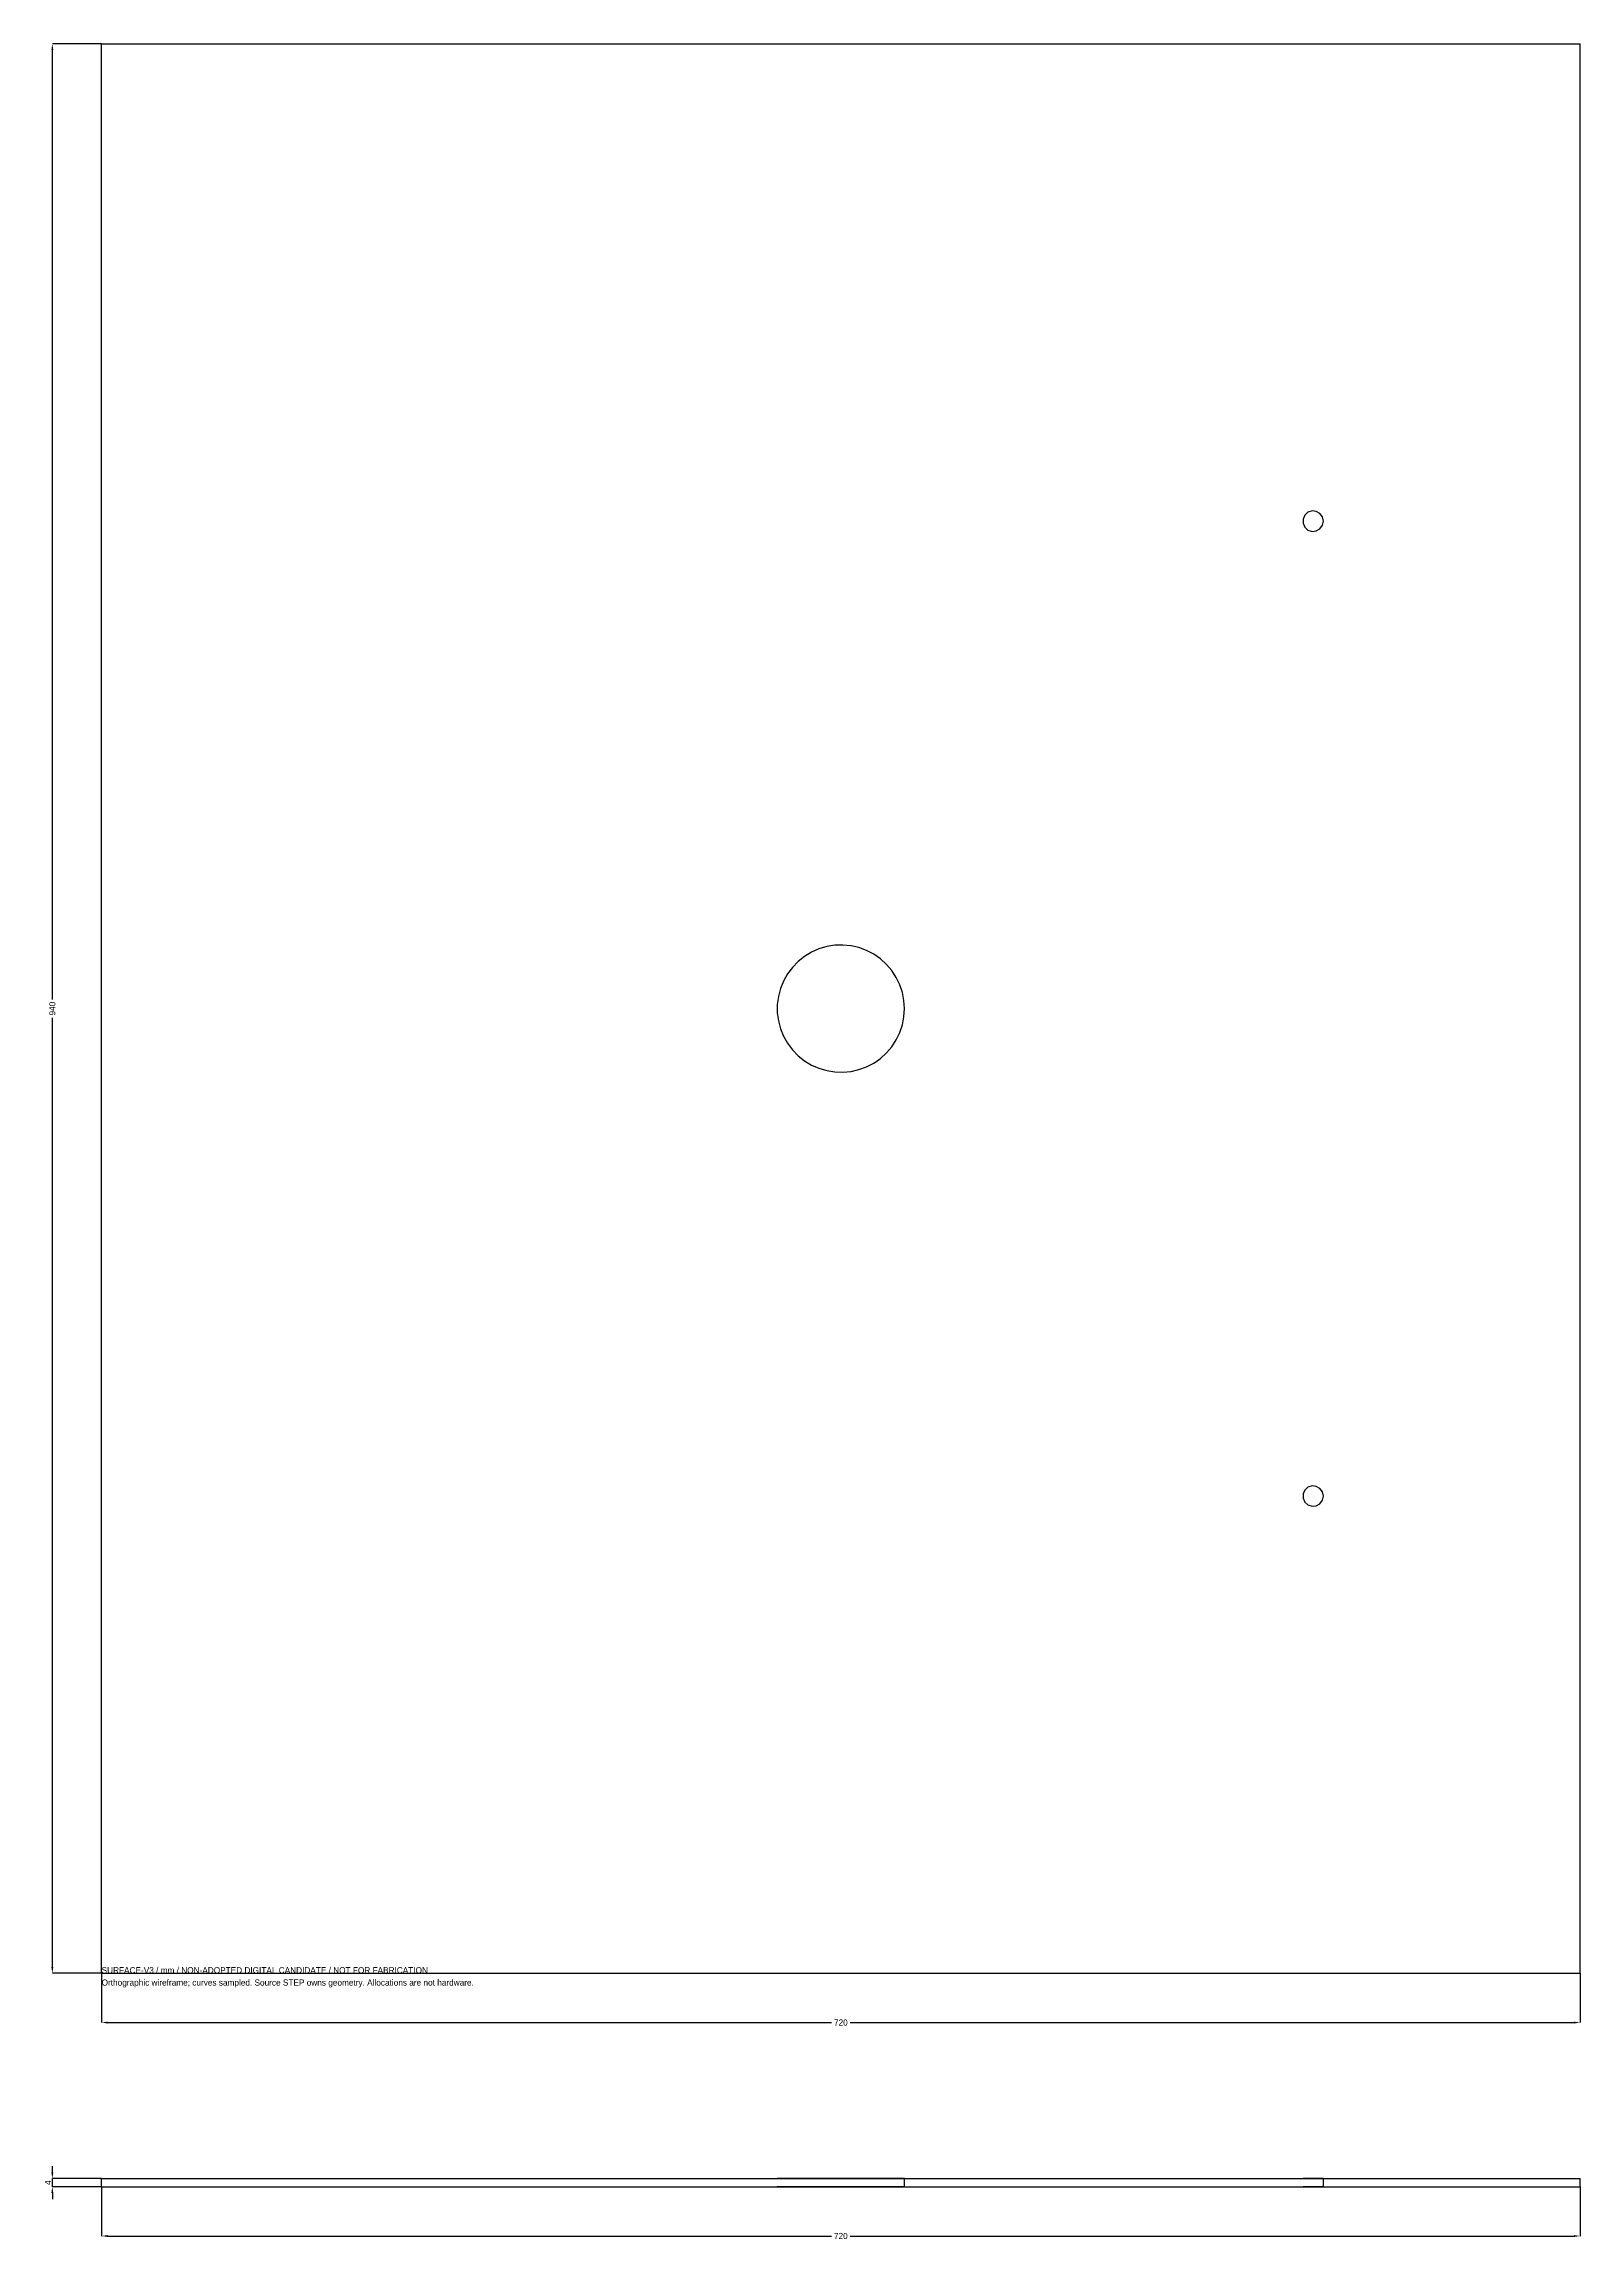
# Model space of a CAD drawing. Header units: millimetres. Extents: x -28 to 1760, y -130 to 940.
# Drawn here: x -28 to 720, y -130 to 940 of the extents above; entities that cross this region are included whole.
import ezdxf

# ---------------------------------------------------------------- set-up
doc = ezdxf.new("R2010")
doc.units = ezdxf.units.MM
for name, color, linetype in [('DIMENSIONS', 7, 'Continuous'), ('NOTES', 7, 'Continuous'), ('XY', 7, 'Continuous'), ('XZ', 7, 'Continuous')]:
    doc.layers.add(name, color=color, linetype=linetype)
doc.dimstyles.get("Standard").update_dxf_attribs({"dimtxt": 2.5, "dimasz": 2.5, "dimexe": 1.25, "dimexo": 0.625, "dimtad": 1, "dimcen": 2.5, "dimazin": 3, "dimtfac": 1, "dimtmove": 0, "dimatfit": 3})

# ---------------------------------------------------------------- blocks, each defined once
blk = doc.blocks.new('_CLOSEDFILLED')
at = {"color": 0, "linetype": 'BYBLOCK'}
blk.add_solid([(-1, 0.16), (0, 0), (-1, -0.16)], dxfattribs=at)
blk = doc.blocks.new('*D1')
for p, q in [((0, 0), (0, -24)), ((720, 0), (720, -24)), ((3, -24), (355.5, -24)), ((364.5, -24), (717, -24))]:
    blk.add_line(p, q)
at = {"layer": 'Defpoints'}
for p in [(0, 0), (720, 0), (0, -24)]:
    blk.add_point(p, dxfattribs=at)
at = {"layer": 'DIMENSIONS', "xscale": 3, "yscale": 3, "rotation": 180}
blk.add_blockref('_CLOSEDFILLED', (0, -24), dxfattribs=at)
at = {"layer": 'DIMENSIONS', "xscale": 3, "yscale": 3}
blk.add_blockref('_CLOSEDFILLED', (720, -24), dxfattribs=at)
at = {"layer": 'DIMENSIONS', "insert": (360, -24), "char_height": 3, "attachment_point": 5}
blk.add_mtext('720', dxfattribs=at)
blk = doc.blocks.new('*D2')
for p, q in [((0, 940), (-24, 940)), ((-24, 474.5), (-24, 937)), ((-24, 3), (-24, 465.5)), ((0, 0), (-24, 0))]:
    blk.add_line(p, q)
at = {"layer": 'Defpoints'}
for p in [(0, 940), (-24, 0), (0, 0)]:
    blk.add_point(p, dxfattribs=at)
at = {"layer": 'DIMENSIONS', "xscale": 3, "yscale": 3}
for p, rotation in [((-24, 940), 90), ((-24, 0), 270)]:
    blk.add_blockref('_CLOSEDFILLED', p, dxfattribs=dict(at, rotation=rotation))
at = {"layer": 'DIMENSIONS', "insert": (-24, 470), "char_height": 3, "attachment_point": 5, "rotation": 90}
blk.add_mtext('940', dxfattribs=at)
blk = doc.blocks.new('*D3')
for p, q in [((0, -104), (0, -128)), ((720, -104), (720, -128)), ((3, -128), (355.5, -128)), ((364.5, -128), (717, -128))]:
    blk.add_line(p, q)
at = {"layer": 'Defpoints'}
for p in [(0, -104), (720, -104), (0, -128)]:
    blk.add_point(p, dxfattribs=at)
at = {"layer": 'DIMENSIONS', "xscale": 3, "yscale": 3, "rotation": 180}
blk.add_blockref('_CLOSEDFILLED', (0, -128), dxfattribs=at)
at = {"layer": 'DIMENSIONS', "xscale": 3, "yscale": 3}
blk.add_blockref('_CLOSEDFILLED', (720, -128), dxfattribs=at)
at = {"layer": 'DIMENSIONS', "insert": (360, -128), "char_height": 3, "attachment_point": 5}
blk.add_mtext('720', dxfattribs=at)
blk = doc.blocks.new('*D4')
for p, q in [((-24, -97), (-24, -94)), ((0, -100), (-24, -100)), ((-24, -104), (-24, -100)), ((0, -104), (-24, -104)), ((-24, -107), (-24, -110))]:
    blk.add_line(p, q)
at = {"layer": 'Defpoints'}
for p in [(-24, -104), (0, -100), (0, -104)]:
    blk.add_point(p, dxfattribs=at)
at = {"layer": 'DIMENSIONS', "xscale": 3, "yscale": 3}
for p, rotation in [((-24, -100), 270), ((-24, -104), 90)]:
    blk.add_blockref('_CLOSEDFILLED', p, dxfattribs=dict(at, rotation=rotation))
at = {"layer": 'DIMENSIONS', "insert": (-26.125, -102), "char_height": 3, "attachment_point": 5, "rotation": 90}
blk.add_mtext('4', dxfattribs=at)

msp = doc.modelspace()

# ---------------------------------------------------------------- linework, layer by layer
at = {"layer": 'XY'}
for points in [[(0, 0), (0, 940)], [(0, 0), (0, 940)], [(0, 940), (720, 940)], [(0, 940), (720, 940)], [(720, 0), (720, 940)], [(720, 0), (720, 940)], [(595, 707.5), (594.5677, 709.5337), (593.3457, 711.2157), (591.5451, 712.2553), (589.4774, 712.4726), (587.5, 711.8301), (585.9549, 710.4389), (585.1093, 708.5396), (585.1093, 706.4604), (585.9549, 704.5611), (587.5, 703.1699), (589.4774, 702.5274), (591.5451, 702.7447), (593.3457, 703.7843), (594.5677, 705.4663), (595, 707.5)], [(595, 707.5), (594.5677, 709.5337), (593.3457, 711.2157), (591.5451, 712.2553), (589.4774, 712.4726), (587.5, 711.8301), (585.9549, 710.4389), (585.1093, 708.5396), (585.1093, 706.4604), (585.9549, 704.5611), (587.5, 703.1699), (589.4774, 702.5274), (591.5451, 702.7447), (593.3457, 703.7843), (594.5677, 705.4663), (595, 707.5)], [(391, 470), (390.7455, 473.9642), (389.9861, 477.8633), (388.7344, 481.6333), (387.0109, 485.2122), (384.8438, 488.5414), (382.2688, 491.5662), (379.3282, 494.2368), (376.0702, 496.5094), (372.5483, 498.3468), (368.8204, 499.7187), (364.9476, 500.6026), (360.9936, 500.9841), (357.0233, 500.8568), (353.1019, 500.2228), (349.2937, 499.0925), (345.6613, 497.4846), (342.2644, 495.4253), (339.1587, 492.9486), (336.3952, 490.0951), (334.0193, 486.9116), (332.07, 483.4504), (330.5793, 479.7684), (329.5717, 475.9259), (329.0637, 471.9862), (329.0637, 468.0138), (329.5717, 464.0741), (330.5793, 460.2316), (332.07, 456.5496), (334.0193, 453.0884), (336.3952, 449.9049), (339.1587, 447.0514), (342.2644, 444.5747), (345.6613, 442.5154), (349.2937, 440.9075), (353.1019, 439.7772), (357.0233, 439.1432), (360.9936, 439.0159), (364.9476, 439.3974), (368.8204, 440.2813), (372.5483, 441.6532), (376.0702, 443.4906), (379.3282, 445.7632), (382.2688, 448.4338), (384.8438, 451.4586), (387.0109, 454.7878), (388.7344, 458.3667), (389.9861, 462.1367), (390.7455, 466.0358), (391, 470)], [(391, 470), (390.7455, 473.9642), (389.9861, 477.8633), (388.7344, 481.6333), (387.0109, 485.2122), (384.8438, 488.5414), (382.2688, 491.5662), (379.3282, 494.2368), (376.0702, 496.5094), (372.5483, 498.3468), (368.8204, 499.7187), (364.9476, 500.6026), (360.9936, 500.9841), (357.0233, 500.8568), (353.1019, 500.2228), (349.2937, 499.0925), (345.6613, 497.4846), (342.2644, 495.4253), (339.1587, 492.9486), (336.3952, 490.0951), (334.0193, 486.9116), (332.07, 483.4504), (330.5793, 479.7684), (329.5717, 475.9259), (329.0637, 471.9862), (329.0637, 468.0138), (329.5717, 464.0741), (330.5793, 460.2316), (332.07, 456.5496), (334.0193, 453.0884), (336.3952, 449.9049), (339.1587, 447.0514), (342.2644, 444.5747), (345.6613, 442.5154), (349.2937, 440.9075), (353.1019, 439.7772), (357.0233, 439.1432), (360.9936, 439.0159), (364.9476, 439.3974), (368.8204, 440.2813), (372.5483, 441.6532), (376.0702, 443.4906), (379.3282, 445.7632), (382.2688, 448.4338), (384.8438, 451.4586), (387.0109, 454.7878), (388.7344, 458.3667), (389.9861, 462.1367), (390.7455, 466.0358), (391, 470)], [(595, 232.5), (594.5677, 234.5337), (593.3457, 236.2157), (591.5451, 237.2553), (589.4774, 237.4726), (587.5, 236.8301), (585.9549, 235.4389), (585.1093, 233.5396), (585.1093, 231.4604), (585.9549, 229.5611), (587.5, 228.1699), (589.4774, 227.5274), (591.5451, 227.7447), (593.3457, 228.7843), (594.5677, 230.4663), (595, 232.5)], [(595, 232.5), (594.5677, 234.5337), (593.3457, 236.2157), (591.5451, 237.2553), (589.4774, 237.4726), (587.5, 236.8301), (585.9549, 235.4389), (585.1093, 233.5396), (585.1093, 231.4604), (585.9549, 229.5611), (587.5, 228.1699), (589.4774, 227.5274), (591.5451, 227.7447), (593.3457, 228.7843), (594.5677, 230.4663), (595, 232.5)], [(0, 0), (720, 0)], [(0, 0), (720, 0)]]:
    msp.add_lwpolyline(points, dxfattribs=at)
at = {"layer": 'XZ'}
for points in [[(0, -104), (0, -100)], [(0, -104), (0, -100)], [(0, -100), (720, -100)], [(0, -100), (720, -100)], [(0, -104), (720, -104)], [(0, -104), (720, -104)], [(391, -100), (390.7455, -100), (389.9861, -100), (388.7344, -100), (387.0109, -100), (384.8438, -100), (382.2688, -100), (379.3282, -100), (376.0702, -100), (372.5483, -100), (368.8204, -100), (364.9476, -100), (360.9936, -100), (357.0233, -100), (353.1019, -100), (349.2937, -100), (345.6613, -100), (342.2644, -100), (339.1587, -100), (336.3952, -100), (334.0193, -100), (332.07, -100), (330.5793, -100), (329.5717, -100), (329.0637, -100), (329.0637, -100), (329.5717, -100), (330.5793, -100), (332.07, -100), (334.0193, -100), (336.3952, -100), (339.1587, -100), (342.2644, -100), (345.6613, -100), (349.2937, -100), (353.1019, -100), (357.0233, -100), (360.9936, -100), (364.9476, -100), (368.8204, -100), (372.5483, -100), (376.0702, -100), (379.3282, -100), (382.2688, -100), (384.8438, -100), (387.0109, -100), (388.7344, -100), (389.9861, -100), (390.7455, -100), (391, -100)], [(391, -104), (390.7455, -104), (389.9861, -104), (388.7344, -104), (387.0109, -104), (384.8438, -104), (382.2688, -104), (379.3282, -104), (376.0702, -104), (372.5483, -104), (368.8204, -104), (364.9476, -104), (360.9936, -104), (357.0233, -104), (353.1019, -104), (349.2937, -104), (345.6613, -104), (342.2644, -104), (339.1587, -104), (336.3952, -104), (334.0193, -104), (332.07, -104), (330.5793, -104), (329.5717, -104), (329.0637, -104), (329.0637, -104), (329.5717, -104), (330.5793, -104), (332.07, -104), (334.0193, -104), (336.3952, -104), (339.1587, -104), (342.2644, -104), (345.6613, -104), (349.2937, -104), (353.1019, -104), (357.0233, -104), (360.9936, -104), (364.9476, -104), (368.8204, -104), (372.5483, -104), (376.0702, -104), (379.3282, -104), (382.2688, -104), (384.8438, -104), (387.0109, -104), (388.7344, -104), (389.9861, -104), (390.7455, -104), (391, -104)], [(391, -104), (391, -100)], [(595, -100), (594.5677, -100), (593.3457, -100), (591.5451, -100), (589.4774, -100), (587.5, -100), (585.9549, -100), (585.1093, -100), (585.1093, -100), (585.9549, -100), (587.5, -100), (589.4774, -100), (591.5451, -100), (593.3457, -100), (594.5677, -100), (595, -100)], [(595, -100), (594.5677, -100), (593.3457, -100), (591.5451, -100), (589.4774, -100), (587.5, -100), (585.9549, -100), (585.1093, -100), (585.1093, -100), (585.9549, -100), (587.5, -100), (589.4774, -100), (591.5451, -100), (593.3457, -100), (594.5677, -100), (595, -100)], [(595, -104), (594.5677, -104), (593.3457, -104), (591.5451, -104), (589.4774, -104), (587.5, -104), (585.9549, -104), (585.1093, -104), (585.1093, -104), (585.9549, -104), (587.5, -104), (589.4774, -104), (591.5451, -104), (593.3457, -104), (594.5677, -104), (595, -104)], [(595, -104), (594.5677, -104), (593.3457, -104), (591.5451, -104), (589.4774, -104), (587.5, -104), (585.9549, -104), (585.1093, -104), (585.1093, -104), (585.9549, -104), (587.5, -104), (589.4774, -104), (591.5451, -104), (593.3457, -104), (594.5677, -104), (595, -104)], [(595, -104), (595, -100)], [(595, -104), (595, -100)], [(720, -104), (720, -100)], [(720, -104), (720, -100)]]:
    msp.add_lwpolyline(points, dxfattribs=at)

# ---------------------------------------------------------------- texts
at = {"layer": 'NOTES'}
for s, p in [('SURFACE-V3 / mm / NON-ADOPTED DIGITAL CANDIDATE / NOT FOR FABRICATION', (0, 0)), ('Orthographic wireframe; curves sampled. Source STEP owns geometry. Allocations are not hardware.', (0, -6))]:
    msp.add_text(s, height=3, dxfattribs=at).set_placement(p)

# ---------------------------------------------------------------- dimensions: what is measured, and where the dimension line sits
at = {"layer": 'DIMENSIONS'}
for base, p1, p2, picture, middle in [((-24, 0), (0, 0), (0, 940), '*D2', (-24, 470)), ((-24, -104), (0, -104), (0, -100), '*D4', (-26.125, -102))]:
    dim = msp.add_linear_dim(base=base, p1=p1, p2=p2, angle=90, dimstyle='Standard', override={"dimtxt": 3, "dimasz": 3, "dimdec": 3}, dxfattribs=at)
    dim.commit()
    dim.dimension.update_dxf_attribs({"geometry": picture, "text_midpoint": middle})
for base, p1, p2, picture, middle in [((0, -24), (0, 0), (720, 0), '*D1', (360, -24)), ((0, -128), (0, -104), (720, -104), '*D3', (360, -128))]:
    dim = msp.add_linear_dim(base=base, p1=p1, p2=p2, dimstyle='Standard', override={"dimtxt": 3, "dimasz": 3, "dimdec": 3}, dxfattribs=at)
    dim.commit()
    dim.dimension.update_dxf_attribs({"geometry": picture, "text_midpoint": middle})

doc.saveas('drawing.dxf')
